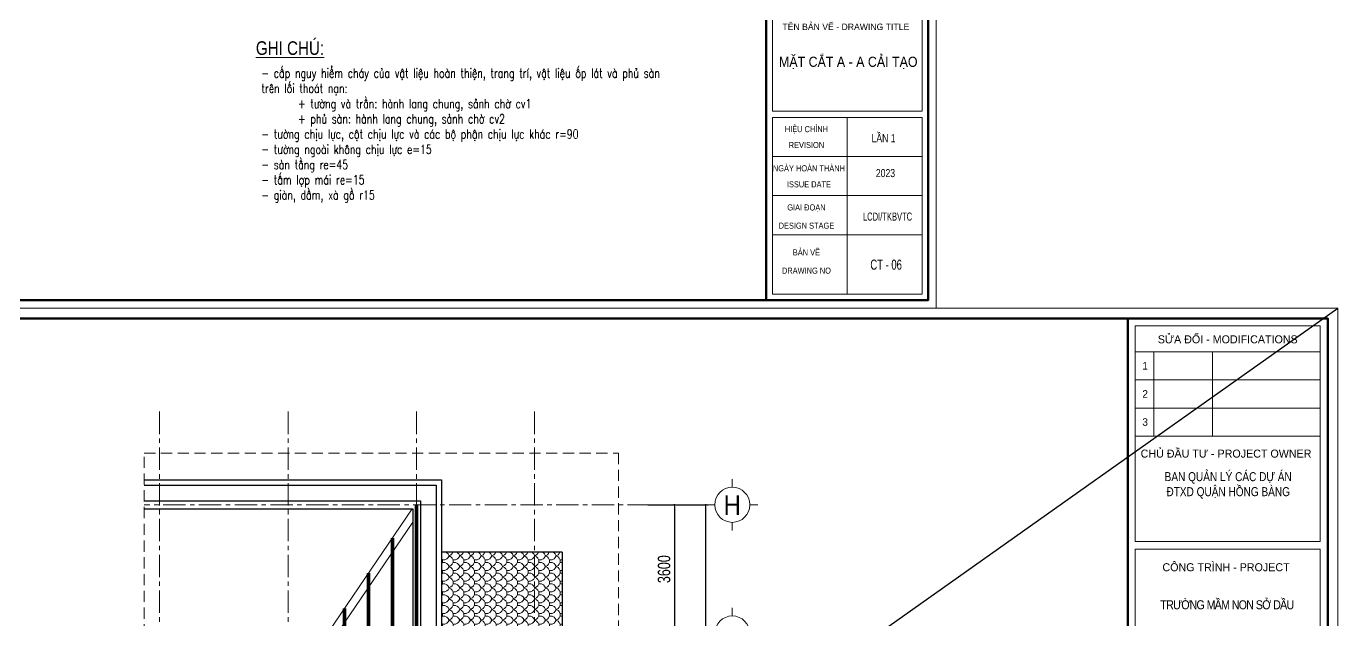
# Model space of a CAD drawing. Header units: millimetres. Extents: x -519517 to -431282, y -372679 to 113618.
# Drawn here: x -467998 to -431282, y -174988 to -158390 of the extents above; entities that cross this region are included whole.
import ezdxf
from ezdxf.enums import TextEntityAlignment as Align

# ---------------------------------------------------------------- set-up
doc = ezdxf.new("R2010")
doc.units = ezdxf.units.MM
doc.header["$LTSCALE"] = 5
for name, pattern in [('CENTER2', [28.575, 19.05, -3.175, 3.175, -3.175]), ('CENTERX2', [4, 2.5, -0.5, 0.5, -0.5]), ('DASHDOT', [1, 0.5, -0.25, 0, -0.25]), ('HIDDEN', [0.375, 0.25, -0.125])]:
    doc.linetypes.add(name, pattern=pattern)
doc.layers.get('0').update_dxf_attribs({"linetype": 'CENTER2'})
for name, color, linetype, lineweight in [('08. Net Text', 3, 'Continuous', 13), ('Khungten_LCDI', 7, 'Continuous', 25), ('LC Dim', 8, 'Continuous', 18), ('LC Hatch', 252, 'Continuous', 9), ('LC ISO', 153, 'Continuous', 13), ('LC Net dam 1', 30, 'Continuous', 30), ('LC Net khuat', 4, 'HIDDEN', 13), ('LC Net manh', 9, 'Continuous', 5), ('LC Net thay', 7, 'Continuous', 25), ('LC Net truc', 79, 'DASHDOT', 13), ('LC Text1', 3, 'Continuous', 20), ('v-TEXT', 7, 'Continuous', 18)]:
    doc.layers.add(name, color=color, linetype=linetype, lineweight=lineweight)
doc.layers.add('KCS_Plotter', color=11, linetype='Continuous', plot=False)
doc.styles.add('HOATBIF', font='hoatbif.shx', dxfattribs={"width": 0.75})
doc.styles.add('Khungten', font='VHAVAN.TTF', dxfattribs={"width": 0.9, "height": 5000})
doc.styles.add('LC 1', font='VHAVANB.TTF')
doc.styles.add('LC 3', font='vnsimli.shx', dxfattribs={"width": 0.75})
doc.styles.add('T2', font='VHARIAL.TTF', dxfattribs={"width": 0.8})
doc.styles.add('Text Khung Ten', font='VHAVAN.TTF')
doc.styles.add('Title', font='VHBLACK.TTF')
doc.dimstyles.new('Copy of 1-110', dxfattribs={"dimscale": 110, "dimtxt": 2.5, "dimasz": 0.35, "dimexe": 0.5, "dimexo": 0, "dimgap": 0.8, "dimtad": 1, "dimdec": 0, "dimzin": 0, "dimdsep": 46, "dimtxsty": 'HOATBIF', "dimblk1": 'DOT', "dimblk2": 'DOT', "dimsah": 1, "dimcen": -1, "dimdle": 1, "dimclrd": 256, "dimclre": 256, "dimclrt": 4, "dimadec": 3, "dimazin": 2, "dimtfac": 0.333333, "dimtdec": 0, "dimtix": 1, "dimtmove": 2, "dimatfit": 3, "dimldrblk": 'DOT', "dimfxl": 1, "dimtvp": 0.833333, "dimtolj": 1, "dimtzin": 0, "dimarcsym": 0})

# ---------------------------------------------------------------- blocks, each defined once
blk = doc.blocks.new('lcdi fix')
at = {"layer": 'Defpoints', "lineweight": 0}
blk.add_lwpolyline([(-1200, -14850), (-1200, 14850), (40800, 14850), (40800, -14850)], close=True, dxfattribs=at)
at = {"layer": 'Khungten_LCDI', "color": 5, "lineweight": 60}
blk.add_line((36600, 14650), (36600, -14650), dxfattribs=at)
at = {"layer": 'Khungten_LCDI', "color": 5, "lineweight": 25}
blk.add_line((40600, -14650), (40600, 14650), dxfattribs=at)
at = {"layer": 'Khungten_LCDI', "color": 9, "lineweight": 15}
for p, q in [((36750, 13981), (40450, 13981)), ((37123, 13981), (37123, 12297)), ((38293, 13981), (38293, 12297)), ((36750, 13420), (40450, 13420)), ((36750, 12858), (40450, 12858)), ((36750, 12297), (40450, 12297)), ((38600, -10133), (38600, -14500)), ((40450, -11100), (36750, -11100)), ((40450, -12067), (36750, -12067)), ((40450, -13033), (36750, -13033))]:
    blk.add_line(p, q, dxfattribs=at)
at = {"layer": 'Khungten_LCDI', "color": 5, "lineweight": 60}
blk.add_lwpolyline([(0, -14650), (0, 14650), (40600, 14650), (40600, -14650)], close=True, dxfattribs=at)
at = {"layer": 'Khungten_LCDI', "color": 9, "lineweight": 15}
for points in [[(36750, 10190), (40450, 10190), (40450, 14500), (36750, 14500)], [(36750, 6712), (40450, 6712), (40450, 10040), (36750, 10040)], [(36750, -9983), (40450, -9983), (40450, -7667), (36750, -7667)], [(36750, -14500), (40450, -14500), (40450, -10133), (36750, -10133)]]:
    blk.add_lwpolyline(points, close=True, dxfattribs=at)
at = {"color": 7, "style": 'Khungten'}
for s, p in [('söa ®æi - modifications', (38600, 14151)), ('chñ ®Çu t\xad - project owner', (38566, 11868)), ('c«ng tr×nh - PROJECT', (38566, 9598)), ('tªn b¶n vÏ - drawing title', (38566, -7977))]:
    blk.add_text(s, height=160, dxfattribs=at).set_placement(p, align=Align.CENTER)
at = {"color": 7}
for s, height, style, width, p in [('hiÖu chØnh', 150, 'Khungten', 0.8, (37592, -10499)), ('revision', 150, 'Khungten', 0.8, (37592, -10891)), ('ngµy hoµn thµnh', 150, 'Khungten', 0.8, (37654, -11466)), ('issue date', 150, 'Khungten', 0.8, (37654, -11862)), ('giai ®o¹n', 150, 'Khungten', 0.8, (37592, -12433)), (' lcdi/tkbvtc', 200, 'Title', 0.7, (39571, -12684)), ('design stage', 150, 'Khungten', 0.8, (37592, -12883)), ('b¶n vÏ', 150, 'Khungten', 0.8, (37592, -13544)), ('drawing nO', 150, 'Khungten', 0.8, (37592, -13994))]:
    blk.add_text(s, height=height, dxfattribs=dict(at, style=style, width=width)).set_placement(p, align=Align.CENTER)
at = {"color": 4, "char_height": 180, "attachment_point": 5, "style": 'Khungten'}
for s, insert, width in [('{\\f.VnArialH|b0|i0|c0|p34;\\W0.8;ban qu¶n lý c¸c dù ¸n \\P®txd quËn hång bµng}', (38609, 11313), 3619.87), ('{\\f.VnArialH|b0|i0|c0|p34;\\W0.85;\\T0.9;tr\xadêng mÇm non së dÇu}', (38582, 8927), 3712.56)]:
    blk.add_mtext(s, dxfattribs=dict(at, insert=insert, width=width))
at = {"color": 7, "style": 'Khungten', "width": 0.8}
for tag, p in [('REVISION', (39499, -10746)), ('NGAYHT', (39546, -11609))]:
    blk.add_attdef(tag, text='', height=200, dxfattribs=at).set_placement(p, align=Align.CENTER)
at = {"layer": '08. Net Text', "color": 7, "style": 'Text Khung Ten'}
blk.add_text('1', height=150, dxfattribs=at).set_placement((36892, 13627))
at = {"layer": '08. Net Text', "color": 7, "ltscale": 2, "style": 'Text Khung Ten'}
for s, p in [('2', (36892, 13065)), ('3', (36892, 12504))]:
    blk.add_text(s, height=150, dxfattribs=at).set_placement(p)
at = {"layer": 'LC Text1', "style": 'Title', "width": 3.882085}
for tag, p, p2 in [('TENBANVE1', (36913, -8886), (40339, -8886)), ('TENBANVE2', (36913, -9562), (40339, -9562))]:
    blk.add_attdef(tag, text='', height=250, dxfattribs=at).set_placement(p, p2, align=Align.FIT)
at = {"layer": 'LC Text1', "style": 'Title', "width": 0.7}
blk.add_attdef('SOBANVE', text='', height=250, dxfattribs=at).set_placement((39562, -13896), align=Align.CENTER)
blk = doc.blocks.new('DOT')
at = {"color": 0, "linetype": 'ByBlock'}
blk.add_line((-0.5, 0), (-1, 0), dxfattribs=at)
at = {"color": 0, "linetype": 'ByBlock', "const_width": 0.5}
blk.add_lwpolyline([(-0.25, 0, 1), (0.25, 0, 1)], format="xyb", close=True, dxfattribs=at)
blk = doc.blocks.new('*D334')
at = {"layer": 'Defpoints', "color": 0, "transparency": 16777216}
for p in [(-450538, -171773), (-450538, -175373), (-449854, -175373)]:
    blk.add_point(p, dxfattribs=at)
at = {"layer": 'LC Dim', "lineweight": -2, "transparency": 16777216}
for p, q in [((-450538, -171773), (-449784, -171773)), ((-449854, -171822), (-449854, -175324)), ((-450538, -175373), (-449784, -175373))]:
    blk.add_line(p, q, dxfattribs=at)
at = {"layer": 'LC Dim', "lineweight": -2, "transparency": 16777216, "xscale": 49, "yscale": 49, "zscale": 49}
for p, rotation in [((-449854, -171773), 90), ((-449854, -175373), 270)]:
    blk.add_blockref('DOT', p, dxfattribs=dict(at, rotation=rotation))
at = {"layer": 'LC Dim', "color": 4, "transparency": 16777216, "insert": (-450141, -173573), "char_height": 350, "attachment_point": 5, "rotation": 90, "style": 'HOATBIF'}
blk.add_mtext('\\A1;3600', dxfattribs=at)
blk = doc.blocks.new('_Dot')
at = {"color": 0, "linetype": 'ByBlock', "lineweight": -2}
blk.add_line((-0.5, 0), (-1, 0), dxfattribs=at)
at = {"color": 0, "linetype": 'ByBlock', "const_width": 0.5}
blk.add_lwpolyline([(-0.25, 0, 1), (0.25, 0, 1)], format="xyb", close=True, dxfattribs=at)
blk = doc.blocks.new('*D341')
at = {"layer": 'Defpoints', "color": 0, "transparency": 16777216}
for p in [(-450593, -171773), (-450593, -196123), (-448979, -196123)]:
    blk.add_point(p, dxfattribs=at)
at = {"layer": 'LC Dim', "lineweight": -2, "transparency": 16777216}
for p, q in [((-450593, -171773), (-448909, -171773)), ((-448979, -171822), (-448979, -196074)), ((-450593, -196123), (-448909, -196123))]:
    blk.add_line(p, q, dxfattribs=at)
at = {"layer": 'LC Dim', "lineweight": -2, "transparency": 16777216, "xscale": 49, "yscale": 49, "zscale": 49}
for p, rotation in [((-448979, -171773), 90), ((-448979, -196123), 270)]:
    blk.add_blockref('DOT', p, dxfattribs=dict(at, rotation=rotation))
at = {"layer": 'LC Dim', "color": 4, "transparency": 16777216, "insert": (-449266, -183948), "char_height": 350, "attachment_point": 5, "rotation": 90, "style": 'HOATBIF'}
blk.add_mtext('\\A1;24350', dxfattribs=at)
blk = doc.blocks.new('TTRUC')
at = {"layer": 'LC ISO'}
for p, q in [((0, 6.95), (0, 10.13)), ((-6.95, 0), (-10.13, 0)), ((6.95, 0), (10.13, 0)), ((0, -6.95), (0, -10.13))]:
    blk.add_line(p, q, dxfattribs=at)
at = {"layer": 'LC Net manh'}
blk.add_circle((0, 0), 6.95, dxfattribs=at)

msp = doc.modelspace()

# ---------------------------------------------------------------- hatches: boundary and pattern name
at = {"layer": 'LC Hatch'}
h = msp.add_hatch(dxfattribs=at)
h.set_pattern_fill('MISC02', color=256, scale=50, angle=90, style=0, pattern_type=2)
h.set_pattern_definition([(116.56505, (-388846.73, 507982.15), (-299.99982, 6e-06), [63.167, -607.6535]), (116.56505, (-388846.73, 507682.15), (-299.99982, 6e-06), [63.167, -607.6535]), (153.43495, (-388908.96, 508072.63), (-299.999824, -6e-06), [60.3815, -610.439]), (153.43495, (-388908.96, 507772.63), (-299.999824, -6e-06), [60.3815, -610.439]), (135, (-388874.98, 507738.65), (-299.99995, 1e-13), [48.057, -376.207]), (225, (-388874.98, 507563.1), (-299.99995, 1e-13), [48.057, -376.207]), (90, (-388846.73, 507619.6), (-300, 9e-14), [62.5425, -237.4575]), (206.56505, (-388908.96, 507829.13), (-299.999824, 6e-06), [60.3815, -610.439]), (206.56505, (-388908.96, 507529.13), (-299.999824, 6e-06), [60.3815, -610.439]), (243.43495, (-388846.73, 507919.6), (-299.99982, -6e-06), [63.167, -607.6535]), (243.43495, (-388846.73, 507619.6), (-299.99982, -6e-06), [63.167, -607.6535]), (360, (-389146.73, 507688.38), (1e-13, 300), [68.771, -231.229]), (225, (-388987.48, 507750.6), (-299.99995, 1e-13), [48.057, -376.207]), (243.43495, (-388962.97, 508099.63), (-299.99982, -6e-06), [54.81, -616.01]), (243.43495, (-388962.97, 507799.63), (-299.99982, -6e-06), [54.81, -616.01]), (206.56505, (-389021.46, 508016.63), (-299.999824, 6e-06), [63.167, -607.6535]), (206.56505, (-389021.46, 507716.63), (-299.999824, 6e-06), [63.167, -607.6535]), (153.43495, (-389021.46, 507885.13), (-299.999824, -6e-06), [63.167, -607.6535]), (153.43495, (-389021.46, 507585.13), (-299.999824, -6e-06), [63.167, -607.6535]), (135, (-388987.48, 507551.15), (-299.99995, 1e-13), [48.057, -376.207]), (360, (-389146.73, 507613.38), (1e-13, 300), [68.771, -231.229]), (116.56505, (-388962.97, 507802.12), (-299.99982, 6e-06), [54.81, -616.01]), (116.56505, (-388962.97, 507502.12), (-299.99982, 6e-06), [54.81, -616.01])])
h.paths.add_polyline_path([(-456369.7, -173098.1), (-453769.7, -173098.1), (-453769.7, -175373.1), (-456369.7, -175373.1)])
h.paths.add_polyline_path([(-453769.7, -175373.1), (-453769.7, -177648.1), (-456369.7, -177648.1), (-456369.7, -175373.1)])
h.paths.add_polyline_path([(-452994.7, -177648.1), (-453769.7, -177648.1), (-453769.7, -175373.1), (-452994.7, -175373.1)])
h.paths.add_polyline_path([(-453769.7, -173098.1), (-452994.7, -173098.1), (-452994.7, -175373.1), (-453769.7, -175373.1)])

# ---------------------------------------------------------------- linework, layer by layer
at = {"layer": 'KCS_Plotter'}
msp.add_line((-490081.8, -207858.6), (-431281.8, -166278.6), dxfattribs=at)
at = {"layer": 'LC ISO'}
for p, q in [((-457189.9, -171883.1), (-464077.8, -181998.1)), ((-457179.7, -172258.9), (-463944.7, -182193.5))]:
    msp.add_line(p, q, dxfattribs=at)
at = {"layer": 'LC Net dam 1', "const_width": 100}
for points in [[(-457076, -171773.1), (-457076, -196123.1)], [(-457746, -172699.7), (-457746, -195196.4)], [(-458416, -173683.6), (-458416, -194212.5)], [(-459086, -174667.5), (-459086, -193228.6)]]:
    msp.add_lwpolyline(points, dxfattribs=at)
at = {"layer": 'LC Net khuat', "ltscale": 250}
msp.add_lwpolyline([(-464694.7, -170325.2), (-451413.2, -170325.2), (-451413.2, -197927.6), (-464694.7, -197927.6)], close=True, dxfattribs=at)
at = {"layer": 'LC Net thay'}
for q in [(-456369.7, -173098.1), (-452994.7, -177648.1)]:
    msp.add_line((-452994.7, -173098.1), q, dxfattribs=at)
for points in [[(-464694.7, -171073.1), (-456369.7, -171073.1), (-456369.7, -196823.1), (-464694.7, -196823.1)], [(-464694.7, -171223.1), (-456519.7, -171223.1), (-456519.7, -196673.1), (-464694.7, -196673.1)], [(-464694.7, -171663.1), (-456959.7, -171663.1), (-456959.7, -196233.1), (-464694.7, -196233.1)], [(-464694.7, -171883.1), (-457179.7, -171883.1), (-457179.7, -196013.1), (-464694.7, -196013.1)]]:
    msp.add_lwpolyline(points, dxfattribs=at)
at = {"layer": 'LC Net truc', "linetype": 'CENTERX2', "ltscale": 50}
for p, q in [((-464269.7, -169168.2), (-464269.7, -198622.6)), ((-460669.7, -169168.2), (-460669.7, -198622.6)), ((-457069.7, -169168.2), (-457069.7, -198622.6)), ((-453769.7, -169168.2), (-453769.7, -198622.6)), ((-450537.8, -171773.1), (-464694.7, -171773.1))]:
    msp.add_line(p, q, dxfattribs=at)

# ---------------------------------------------------------------- block references
at = {"layer": 'LC ISO', "xscale": 70.63098313741592, "yscale": 70.63098313741592, "zscale": 70.63098313741592}
for p in [(-448234.2, -171773.1), (-448234.2, -175373.1)]:
    msp.add_blockref('TTRUC', p, dxfattribs=at)
at = {"layer": 'LC Net thay'}
ref = msp.add_blockref('lcdi fix', (-488723, -149463.5), dxfattribs=dict(at, xscale=1.132328886071915, yscale=1.132328886071915, zscale=1.132328886071915))
ref.add_attrib('NGAYHT', '2023', dxfattribs={"layer": 'LC Text1', "height": 226.46, "style": 'Khungten', "width": 0.8}).set_placement((-443943.8, -162609.1), align=Align.CENTER)
ref.add_attrib('REVISION', 'lÇn 1', dxfattribs={"layer": 'LC Text1', "height": 226.46, "style": 'Khungten', "width": 0.8}).set_placement((-443997.4, -161631.8), align=Align.CENTER)
ref.add_attrib('SOBANVE', 'ct - 06', dxfattribs={"layer": 'LC Text1', "height": 283.08, "style": 'Title', "width": 0.7}).set_placement((-443925.8, -165198.5), align=Align.CENTER)
ref.add_attrib('TENBANVE1', 'mÆt c¾t a - a c¶i t¹o', dxfattribs={"layer": 'LC Text1', "height": 283.082, "style": 'Title', "width": 0.759902}).set_placement((-446925.7, -159525.1), (-443045.8, -159525.1), align=Align.FIT)
at = {"layer": 'LC Net thay', "xscale": 1.400000036310157, "yscale": 1.400000036310157, "zscale": 1.400000036310157}
msp.add_blockref('lcdi fix', (-488401.8, -187068.6), dxfattribs=at)

# ---------------------------------------------------------------- texts
at = {"layer": 'LC Text1', "ltscale": 0.2, "style": 'LC 1', "width": 0.9}
msp.add_text('h', height=553, dxfattribs=at).set_placement((-448234.2, -172223), align=Align.BOTTOM_CENTER)
at = {"layer": 'LC Text1', "color": 3, "insert": (-461412.4, -159572.7), "char_height": 255.6818, "width": 12155.182, "attachment_point": 1, "style": 'LC 3'}
msp.add_mtext('- cÊp nguy hiÓm ch¸y cña vËt liÖu hoµn thiÖn, trang trÝ, vËt liÖu èp l¸t vµ phñ sµn trªn lèi tho¸t n¹n:\\P^I+ t\xadêng vµ trÇn: hµnh lang chung, s¶nh chê cv1\\P^I+ phñ sµn: hµnh lang chung, s¶nh chê cv2\\P- t\xadêng chÞu lùc, cét chÞu lùc vµ c¸c bé phËn chÞu lùc kh¸c r=90\\P- t\xadêng ngoµi kh«ng chÞu lùc e=15\\P- sµn tÇng re=45\\P- tÊm lîp m¸i re=15\\P- giµn, dÇm, xµ gå r15', dxfattribs=at)
at = {"layer": 'v-TEXT', "style": 'T2', "width": 0.8}
msp.add_text('%%Ughi chó:', height=379.83, dxfattribs=at).set_placement((-461569.3, -159190))

# ---------------------------------------------------------------- dimensions: what is measured, and where the dimension line sits
at = {"layer": 'LC Dim'}
for base, p1, p2, picture, middle in [((-448979.3, -196123.1), (-450592.9, -171773.1), (-450592.9, -196123.1), '*D341', (-449266.3, -183948.1)), ((-449854.3, -175373.1), (-450537.8, -171773.1), (-450537.8, -175373.1), '*D334', (-450141.3, -173573.1))]:
    dim = msp.add_linear_dim(base=base, p1=p1, p2=p2, angle=270, dimstyle='Copy of 1-110', override={"dimscale": 140}, dxfattribs=at)
    dim.commit()
    dim.dimension.update_dxf_attribs({"geometry": picture, "text_midpoint": middle})

doc.saveas('drawing.dxf')
